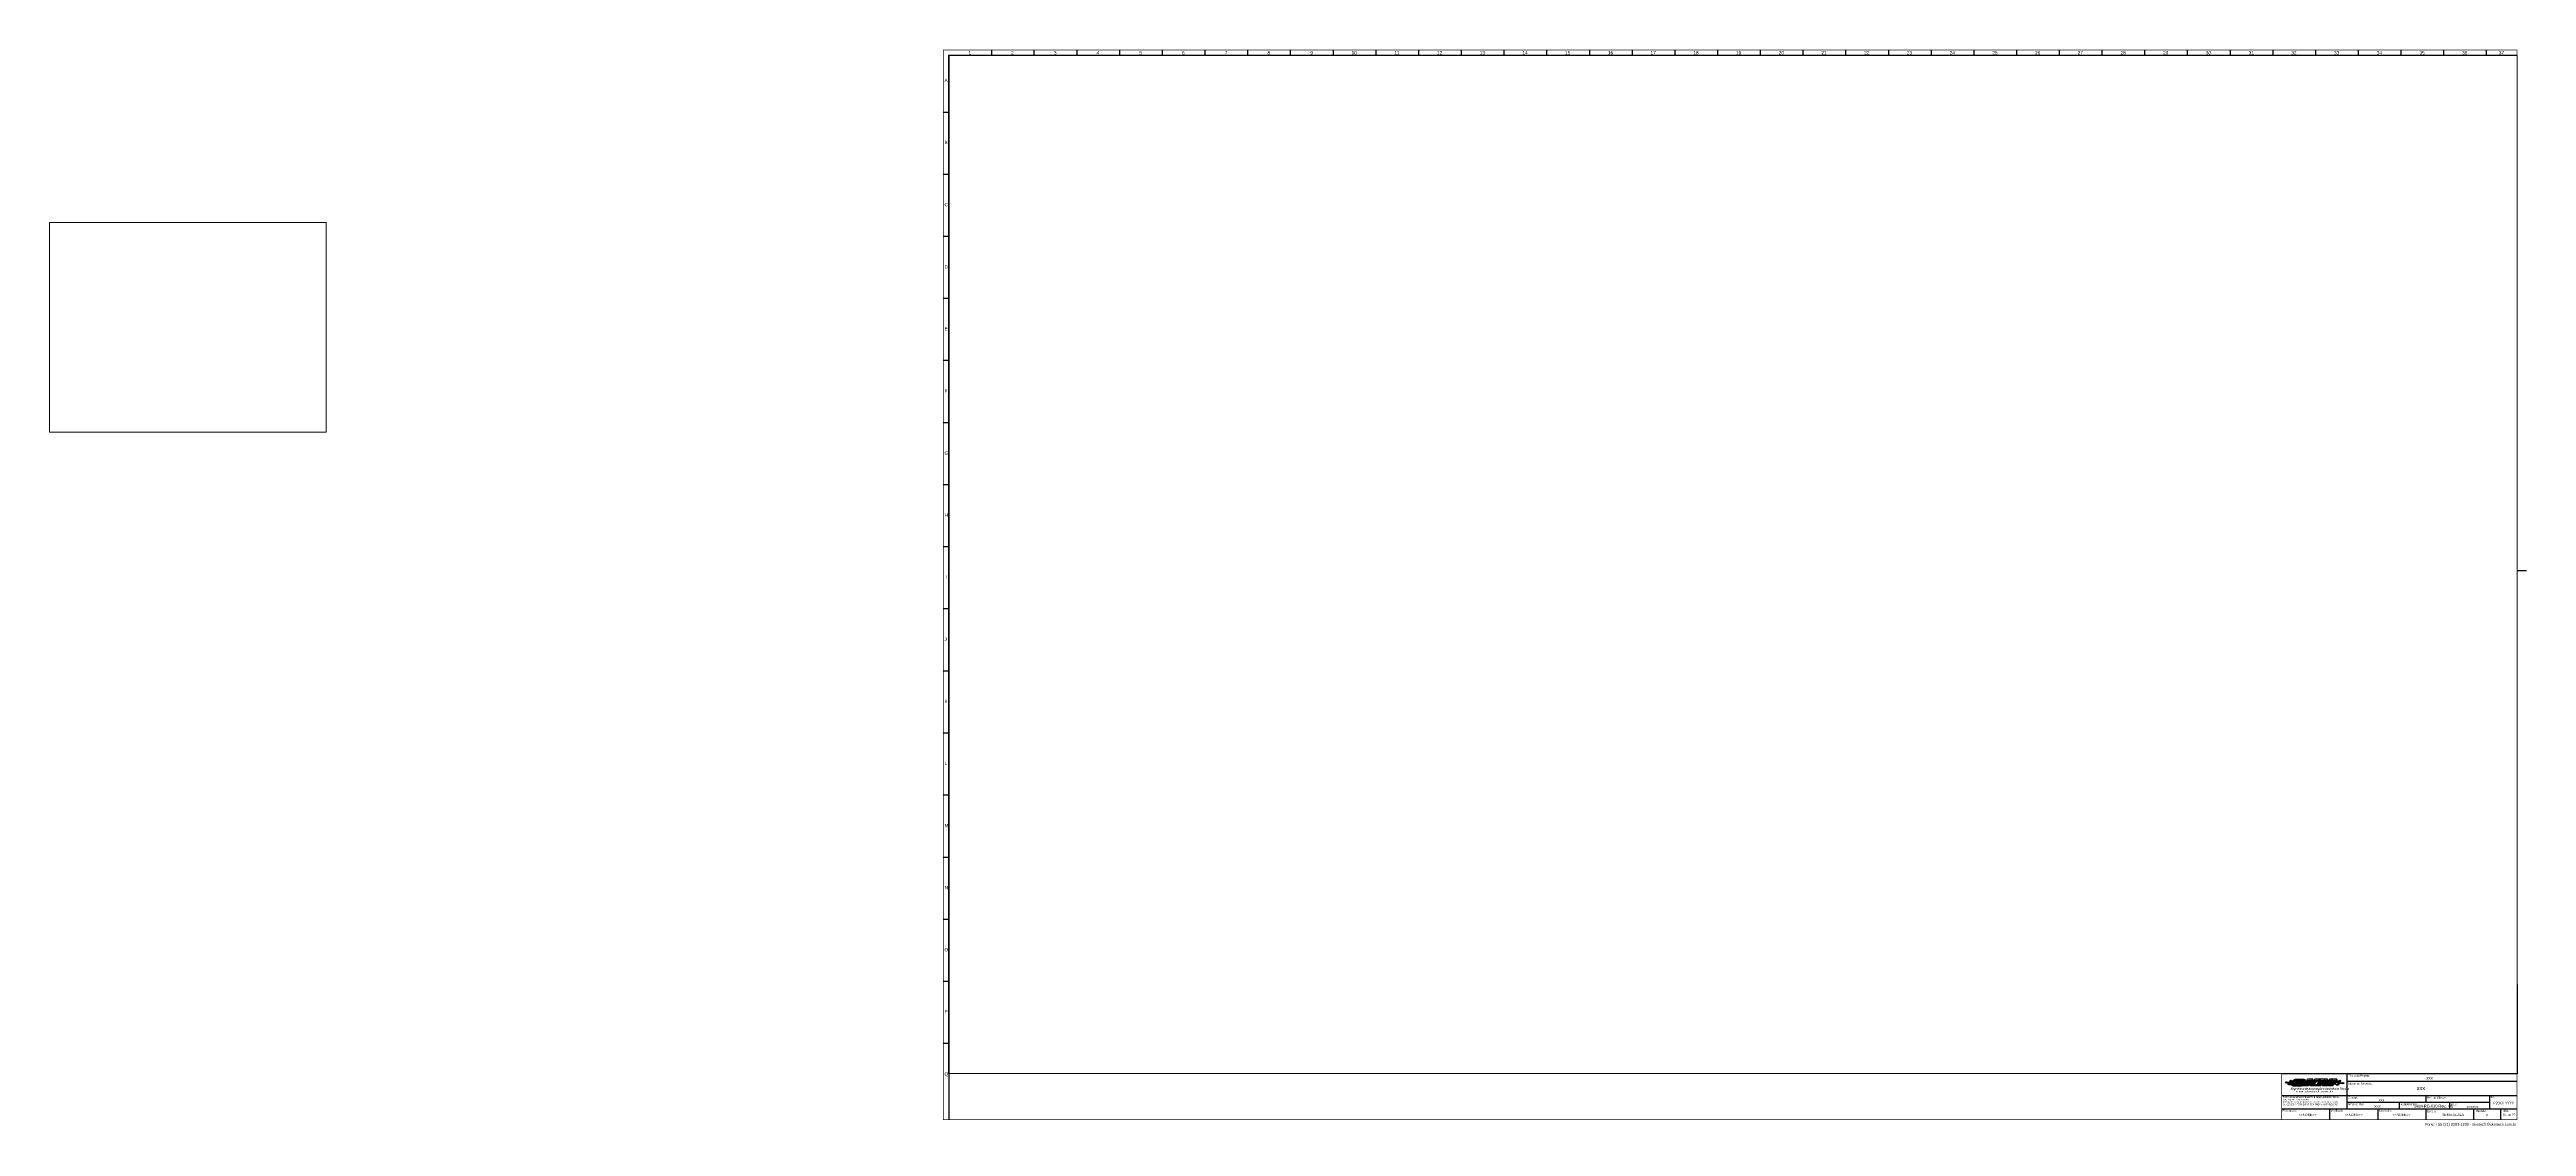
# Paper-space layout 'Layout1' of a CAD drawing. Header units: millimetres. Extents: x 26 to 1867, y -497 to 304.
# The model-space entities are those that its viewports show. They can reach past a viewport. Long polylines and large blocks are cut down to what shows.
import ezdxf
from ezdxf.enums import TextEntityAlignment as Align

# ---------------------------------------------------------------- set-up
doc = ezdxf.new("R2010")
doc.units = ezdxf.units.MM
doc.linetypes.add('CENTER2', pattern=[28.575, 19.05, -3.175, 3.175, -3.175])
for name, color, linetype in [('120$12$A', 7, 'Continuous'), ('225LINHACENTRO', 6, 'Continuous'), ('linha', 7, 'Continuous')]:
    doc.layers.add(name, color=color, linetype=linetype)
doc.layers.add('BANDEIROLA', color=80, linetype='Continuous', lineweight=30)
doc.layers.add('TEXTO', color=3, linetype='Continuous', lineweight=0)
doc.styles.add('ARIA', font='arial.ttf')
doc.styles.add('negrito', font='arialbi.ttf')
doc.styles.add('REGUA080', font='SIMPLEX.SHX', dxfattribs={"width": 1.07, "height": 1.5})
doc.styles.add('ROMANS', font='arial.ttf', dxfattribs={"height": 2})
doc.styles.add('SWISCNBT', font='swissci.ttf')

# ---------------------------------------------------------------- blocks, each defined once
blk = doc.blocks.new('Logo')
h = blk.add_hatch(color=256)
edge = h.paths.add_edge_path(flags=16)
edge.add_arc((206.5, 66.1), 0.825, 0, 360)
edge = h.paths.add_edge_path()
edge.add_arc((201.5, 64.5), 0.825, 0, 360)
edge = h.paths.add_edge_path(flags=17)
edge.add_arc((204.5, 62.5), 0.825, 0, 360)
edge = h.paths.add_edge_path()
edge.add_arc((264.4, 66.1), 0.825, 0, 360)
edge = h.paths.add_edge_path()
edge.add_arc((268.1, 63.7), 0.825, 0, 360)
edge = h.paths.add_edge_path()
edge.add_arc((262.4, 61.9), 0.825, 0, 360)
h.paths.add_polyline_path([(232.8, 68.1), (226.6, 68.1), (225.7, 66.9), (232, 66.9)], flags=17)
h.paths.add_polyline_path([(249.8, 68.1), (241.7, 68.1), (240.8, 66.9), (249.8, 66.9), (249.8, 66.9)], flags=16)
h.paths.add_polyline_path([(241.4, 68.1), (235.2, 68.1), (233.2, 66.9), (239.5, 66.9)], flags=17)
h.paths.add_polyline_path([(248.4, 60.3), (244.2, 60.3), (244.3, 61.8), (250.1, 61.8)], flags=17)
h.paths.add_polyline_path([(241.5, 60.3), (229.6, 60.3), (229.6, 61.8), (242.6, 61.8)], flags=17)
h.paths.add_polyline_path([(237.4, 62.2), (237.8, 62.8), (243.3, 62.8), (242.9, 62.2)], flags=17)
h.paths.add_polyline_path([(244.4, 62.2), (250.6, 62.2), (251.3, 62.8), (244.5, 62.8)], flags=17)
h.paths.add_polyline_path([(251.3, 61.8), (257, 61.8), (255.9, 60.3), (250.2, 60.3)], flags=17)
h.paths.add_polyline_path([(238, 63), (238.5, 63.6), (243.9, 63.6), (243.5, 63)], flags=16)
h.paths.add_polyline_path([(244.5, 63), (244.6, 63.6), (252.2, 63.6), (251.6, 63)], flags=16)
h.paths.add_polyline_path([(252.2, 63), (258.4, 63), (260.3, 61.6), (261.6, 61.6), (261.6, 62.2), (260.6, 62.2), (258.7, 63.6), (252.6, 63.6)])
h.paths.add_polyline_path([(239.4, 64.9), (239.8, 65.4), (261.5, 65.4), (263.5, 64), (267.3, 64), (267.3, 63.4), (263.2, 63.4), (261.2, 64.9)])
h.paths.add_polyline_path([(240, 65.8), (240.5, 66.4), (263.6, 66.4), (263.6, 65.8)])
h.paths.add_polyline_path([(231.5, 65.8), (237.7, 65.8), (238.6, 66.4), (232.4, 66.4)], flags=16)
edge = h.paths.add_edge_path(flags=17)
edge.add_line((228.5, 62.2), (229, 62.8))
edge.add_line((229, 62.8), (215.5, 62.8))
edge.add_arc((214.8, 62.3), 0.918, -4.4266, 32.9983, ccw=False)
edge.add_line((215.7, 62.2), (228.5, 62.2))
h.paths.add_polyline_path([(229.6, 62.2), (229.6, 62.8), (235.6, 62.8), (235.6, 62.2)], flags=17)
h.paths.add_polyline_path([(235.6, 63.9), (235.6, 64.4), (235.6, 64.5), (223.9, 64.5), (223.5, 63.9)], flags=17)
h.paths.add_polyline_path([(231.2, 65.8), (231.6, 66.4), (225.3, 66.4), (224.9, 65.8)], flags=16)
h.paths.add_polyline_path([(236.2, 64.9), (237.1, 65.4), (224.7, 65.4), (224.2, 64.9)], flags=16)
edge = h.paths.add_edge_path(flags=17)
edge.add_line((217.3, 66.9), (223.9, 66.9))
edge.add_line((223.9, 66.9), (223.8, 67))
edge.add_line((223.8, 67), (223.8, 67.2))
edge.add_line((223.8, 67.2), (223.5, 67.3))
edge.add_ellipse((216.9, 67.3), major_axis=(6.6, 0), ratio=0.117925, start_angle=0, end_angle=157.0715)
edge.add_arc((211.4, 65.6), 2.03, 106.7626, 143.4869)
edge.add_line((209.8, 66.9), (216.2, 66.9))
edge.add_arc((216.8, 66.1), 0.918, 53.0381, 126.9619, ccw=False)
edge = h.paths.add_edge_path()
edge.add_line((227.2, 60.3), (220.9, 60.3))
edge.add_line((251.6, 62.2), (257.3, 62.2))
edge.add_line((251.6, 62.2), (252, 62.8))
edge.add_line((257.3, 62.2), (257.7, 62.8))
edge.add_line((252, 62.8), (257.8, 62.8))
edge.add_line((257.9, 63), (258.3, 63.6))
edge.add_line((238.7, 63.9), (239.1, 64.5))
edge.add_line((244.1, 63.9), (244.5, 64.5))
edge.add_line((244.6, 63.9), (252.5, 63.9))
edge.add_line((244.6, 63.9), (244.7, 64.5))
edge.add_line((252.5, 63.9), (253.2, 64.5))
edge.add_line((252.8, 63.9), (258.5, 63.9))
edge.add_line((252.8, 63.9), (253.3, 64.5))
edge.add_line((258.5, 63.9), (259, 64.5))
edge.add_line((244.8, 64.9), (245.2, 65.4))
edge.add_line((253.5, 64.9), (254, 65.4))
edge.add_line((259.2, 64.9), (259.7, 65.4))
edge.add_line((245.5, 65.8), (245.9, 66.4))
edge.add_line((249.5, 65.8), (249.7, 66.4))
edge.add_line((249.7, 65.4), (249.2, 65))
edge.add_line((254.2, 65.8), (254.6, 66.4))
edge.add_line((259.9, 65.8), (260.3, 66.4))
edge.add_line((229.2, 63), (229.6, 63.6))
edge.add_line((229.6, 63.6), (229.6, 63))
edge.add_line((235.6, 63), (235.6, 63.6))
edge.add_line((229.6, 63), (235.6, 63))
edge.add_line((238.7, 63.9), (244.1, 63.9))
edge.add_line((239.1, 64.5), (259, 64.5))
edge.add_line((207.4, 62.2), (207.3, 62.6))
edge.add_line((207.3, 62.6), (207.3, 62.8))
edge.add_line((222.3, 62.2), (222.7, 62.8))
edge.add_arc((219.3, 62.2), 2.04, 358.813, 375.0383)
edge.add_arc((214.8, 62.3), 0.918, 211.2349, 328.7651)
edge.add_line((222.9, 63), (223.3, 63.6))
edge.add_line((215.6, 61.8), (228.3, 61.8))
edge.add_arc((219.3, 62.2), 2.04, 23.2251, 42.4172)
edge.add_arc((214.8, 62.3), 0.918, 57.5598, 75.416)
edge.add_line((223.3, 63.6), (235.6, 63.6))
edge.add_arc((219.3, 62.2), 2.04, 53.9744, 73.6669)
edge.add_line((212.6, 63.6), (215.1, 63.1))
edge.add_line((217.8, 64.9), (216.5, 65.3))
edge.add_arc((211.4, 65.6), 2.03, 215.8441, 225.6711)
edge.add_line((217.7, 65.8), (224.2, 65.8))
edge.add_arc((216.8, 66.1), 0.918, 229.5083, 255.416)
edge.add_arc((211.4, 65.6), 2.03, 186.3302, 203.0448)
edge.add_line((260.7, 66.9), (261, 67.3))
edge.add_line((255, 66.9), (255.9, 68.1))
edge.add_line((251.4, 66.9), (260.7, 66.9))
edge.add_line((250.8, 66.4), (250.1, 65.8))
edge.add_line((246.3, 66.9), (247.2, 68.1))
edge.add_line((224.1, 66.4), (224.2, 65.8))
edge.add_line((224.2, 65.8), (224.3, 65.6))
edge.add_arc((216.8, 66.1), 0.918, 165.3576, 201.6546)
edge.add_arc((211.4, 65.6), 2.03, 159.6364, 176.1707)
edge.add_line((202.3, 64.7), (207.5, 64.7))
edge.add_line((202.3, 64.2), (207.6, 64.2))
edge.add_line((205.3, 62.8), (213.9, 62.8))
edge.add_line((205.3, 62.2), (213.9, 62.2))
edge.add_line((209.2, 64.9), (217.8, 64.9))
edge.add_line((209.1, 65.4), (216.2, 65.4))
edge.add_line((207.5, 64.7), (209.1, 65.4))
edge.add_line((207.6, 64.2), (209.2, 64.9))
edge.add_line((209.7, 64.5), (219.1, 64.5))
edge.add_line((211.1, 63.9), (220.5, 63.9))
edge.add_line((215.3, 63), (229.2, 63))
edge.add_line((212.6, 63.6), (220.8, 63.6))
edge.add_line((207.5, 61.8), (214, 61.8))
edge.add_line((207.3, 66.4), (215.9, 66.4))
edge.add_line((207.3, 65.8), (215.9, 65.8))
edge.add_line((220, 64.2), (219.1, 64.5))
edge.add_arc((216.8, 66.1), 0.918, 0, 14.6424)
edge.add_line((217.7, 66.1), (217.7, 65.6))
edge.add_line((217.7, 65.6), (224.3, 65.6))
edge.add_line((213.9, 62.8), (207.3, 62.8))
edge.add_line((213.9, 62.3), (213.9, 62.8))
edge.add_arc((214.8, 62.3), 0.918, 180, 184.4266)
edge.add_line((208.1, 61.1), (207.8, 61.2))
edge.add_line((207.8, 61.2), (207.7, 61.4))
edge.add_line((207.7, 61.4), (207.5, 61.7))
edge.add_line((207.5, 61.7), (207.5, 61.8))
edge.add_arc((219.3, 62.2), 2.04, 314.9943, 347.3148)
edge.add_line((210.5, 64), (211.1, 63.9))
edge.add_ellipse((214.7, 61.1), major_axis=(6.6, 0), ratio=0.117925, start_angle=180, end_angle=337.0715)
edge.add_arc((210.8, 65.7), 1.74, 241.0527, 261.3981)
edge.add_line((261, 68.1), (252.8, 68.1))
edge.add_line((220.9, 60.3), (222, 61.8))
edge.add_line((227.2, 60.3), (228.3, 61.8))
edge.add_line((236, 60.3), (237.1, 61.8))
edge.add_line((252.8, 68.1), (251.4, 66.9))
edge.add_line((249.2, 65), (249.3, 65.4))
edge.add_line((261, 68.1), (261, 67.3))
h = blk.add_hatch(color=256)
h.paths.add_polyline_path([(255.9, 68.1), (252.8, 68.1), (251.4, 66.9), (255, 66.9)])
h.paths.add_polyline_path([(261, 68.1), (255.9, 68.1), (255, 66.9), (260.7, 66.9), (261, 67.3)])
h.paths.add_polyline_path([(209.5, 66.4), (207.3, 66.4, -0.088598), (207.4, 66.1, -0.088598), (207.3, 65.8), (209.4, 65.8, -0.07227)])
h.paths.add_polyline_path([(215.9, 66.4), (209.5, 66.4, 0.07227), (209.4, 65.8), (215.9, 65.8, -0.159713)])
h.paths.add_polyline_path([(224.1, 66.4), (217.7, 66.4, -0.063976), (217.7, 66.1), (217.7, 65.8), (224.2, 65.8)])
h.paths.add_polyline_path([(209.2, 64.9), (209.5, 64.9, -0.073061), (209.4, 65.4), (209.1, 65.4), (207.5, 64.7), (202.3, 64.7, -0.088598), (202.4, 64.5, -0.088598), (202.3, 64.2), (207.6, 64.2)])
h.paths.add_polyline_path([(216.6, 65.2, -0.113528), (216.2, 65.4), (209.4, 65.4, 0.073061), (209.5, 64.9), (217.8, 64.9)])
h.paths.add_polyline_path([(244.5, 64.5), (239.1, 64.5), (238.7, 63.9), (244.1, 63.9)])
h.paths.add_polyline_path([(253.2, 64.5), (244.7, 64.5), (244.6, 63.9), (252.5, 63.9)])
h.paths.add_polyline_path([(259, 64.5), (253.3, 64.5), (252.8, 63.9), (258.5, 63.9)])
h.paths.add_polyline_path([(257.7, 62.8), (252, 62.8), (251.6, 62.2), (257.3, 62.2)])
h.paths.add_polyline_path([(235.6, 63.6), (229.6, 63.6), (229.6, 63), (235.6, 63)])
h.paths.add_polyline_path([(229.6, 63.6), (223.3, 63.6), (222.9, 63), (229.2, 63)])
h.paths.add_polyline_path([(228.3, 61.8), (222, 61.8), (220.9, 60.3), (227.2, 60.3)])
edge = h.paths.add_edge_path()
edge.add_line((221.3, 61.8), (215.6, 61.8))
edge.add_arc((214.8, 62.3), 0.918, 211.2349, 328.7651, ccw=False)
edge.add_line((214, 61.8), (207.5, 61.8))
edge.add_line((207.5, 61.8), (207.5, 61.7))
edge.add_line((207.5, 61.7), (207.7, 61.4))
edge.add_line((207.7, 61.4), (207.8, 61.2))
edge.add_line((207.8, 61.2), (208.1, 61.1))
edge.add_ellipse((214.7, 61.1), major_axis=(6.6, 0), ratio=0.117925, start_angle=180, end_angle=337.0715)
edge.add_arc((219.3, 62.2), 2.04, 314.9943, 347.3148)
h.paths.add_polyline_path([(213.9, 62.8), (207.3, 62.8), (207.3, 62.6), (207.4, 62.2), (213.9, 62.2, -0.019317), (213.9, 62.3)])
h.paths.add_polyline_path([(207.3, 62.6), (207.3, 62.8), (205.3, 62.8, -0.088598), (205.3, 62.5, -0.088598), (205.3, 62.2), (207.4, 62.2)])
h.paths.add_polyline_path([(220.8, 63.6), (212.6, 63.6), (215.1, 63.1, -0.053826), (215.3, 63), (221.2, 63, 0.083938)])
for points in [[(219.1, 64.5), (209.7, 64.5, 0.042905), (210, 64.2, 0.089007), (210.5, 64), (211.1, 63.9), (220.5, 63.9, 0.086137), (219.9, 64.2), (219.9, 64.2)], [(224.2, 65.8), (217.7, 65.8), (217.7, 65.6), (224.3, 65.6)], [(222.9, 63), (223.3, 63.6), (220.8, 63.6, -0.083938), (221.2, 63)]]:
    blk.add_hatch(color=256).paths.add_polyline_path(points)
at = {"color": 7}
for p, q in [((202.3, 64.7), (207.5, 64.7)), ((202.3, 64.2), (207.6, 64.2)), ((205.3, 62.8), (213.9, 62.8)), ((205.3, 62.2), (213.9, 62.2)), ((207.3, 66.4), (215.9, 66.4)), ((207.3, 65.8), (215.9, 65.8)), ((213.9, 62.8), (207.3, 62.8)), ((207.5, 64.7), (209.1, 65.4)), ((207.5, 61.8), (214, 61.8)), ((207.6, 64.2), (209.2, 64.9)), ((209.1, 65.4), (216.2, 65.4)), ((209.2, 64.9), (217.8, 64.9)), ((209.7, 64.5), (219.1, 64.5)), ((209.8, 66.9), (216.2, 66.9)), ((211.1, 63.9), (220.5, 63.9)), ((212.6, 63.6), (220.8, 63.6)), ((213.9, 62.3), (213.9, 62.8)), ((215.3, 63), (229.2, 63)), ((215.5, 62.8), (229, 62.8)), ((215.6, 61.8), (228.3, 61.8)), ((215.7, 62.2), (228.5, 62.2)), ((217.3, 66.9), (223.9, 66.9)), ((217.7, 66.4), (224.1, 66.4)), ((217.7, 66.1), (217.7, 65.6)), ((217.7, 65.8), (224.2, 65.8)), ((217.7, 65.6), (224.3, 65.6)), ((220.9, 60.3), (222, 61.8)), ((227.2, 60.3), (220.9, 60.3)), ((222.3, 62.2), (222.7, 62.8)), ((222.9, 63), (223.3, 63.6)), ((223.3, 63.6), (235.6, 63.6)), ((223.5, 63.9), (223.9, 64.5)), ((223.5, 63.9), (235.6, 63.9)), ((223.9, 64.5), (235.6, 64.5)), ((224.2, 64.9), (224.7, 65.4)), ((224.2, 64.9), (236.2, 64.9)), ((224.7, 65.4), (237.1, 65.4)), ((224.9, 65.8), (225.3, 66.4)), ((224.9, 65.8), (231.2, 65.8)), ((225.3, 66.4), (231.6, 66.4)), ((225.7, 66.9), (226.6, 68.1)), ((225.7, 66.9), (232, 66.9)), ((232.8, 68.1), (226.6, 68.1)), ((227.2, 60.3), (228.3, 61.8)), ((228.5, 62.2), (229, 62.8)), ((229.2, 63), (229.6, 63.6)), ((229.6, 63), (229.6, 63.6)), ((229.6, 63), (235.6, 63)), ((229.6, 62.2), (229.6, 62.8)), ((229.6, 62.8), (235.6, 62.8)), ((229.6, 62.2), (235.6, 62.2)), ((229.6, 61.8), (242.6, 61.8)), ((229.6, 60.3), (229.6, 61.8)), ((241.5, 60.3), (229.6, 60.3)), ((231.2, 65.8), (231.6, 66.4)), ((231.5, 65.8), (232.4, 66.4)), ((231.5, 65.8), (237.7, 65.8)), ((232, 66.9), (232.8, 68.1)), ((232.4, 66.4), (238.6, 66.4)), ((233.2, 66.9), (235.2, 68.1)), ((233.2, 66.9), (239.5, 66.9)), ((241.4, 68.1), (235.2, 68.1)), ((235.6, 64.4), (235.6, 64.5)), ((235.6, 63.9), (235.6, 64.4)), ((235.6, 63), (235.6, 63.6)), ((235.6, 62.2), (235.6, 62.8)), ((236, 60.3), (237.1, 61.8)), ((236.2, 64.9), (237.1, 65.4)), ((237.4, 62.2), (237.8, 62.8)), ((237.4, 62.2), (242.9, 62.2)), ((237.7, 65.8), (238.6, 66.4)), ((237.8, 62.8), (243.3, 62.8)), ((238, 63), (238.5, 63.6)), ((238, 63), (243.5, 63)), ((238.5, 63.6), (243.9, 63.6)), ((238.7, 63.9), (239.1, 64.5)), ((238.7, 63.9), (244.1, 63.9)), ((239.1, 64.5), (259, 64.5)), ((239.4, 64.9), (239.8, 65.4)), ((239.4, 64.9), (261.2, 64.9)), ((239.5, 66.9), (241.4, 68.1)), ((239.8, 65.4), (261.5, 65.4)), ((240, 65.8), (240.5, 66.4)), ((240, 65.8), (263.6, 65.8)), ((240.5, 66.4), (263.6, 66.4)), ((240.8, 66.9), (241.7, 68.1)), ((240.8, 66.9), (249.8, 66.9)), ((241.5, 60.3), (242.6, 61.8)), ((249.8, 68.1), (241.7, 68.1)), ((242.9, 62.2), (243.3, 62.8)), ((243.5, 63), (243.9, 63.6)), ((244.1, 63.9), (244.5, 64.5)), ((244.2, 60.3), (244.3, 61.8)), ((248.4, 60.3), (244.2, 60.3)), ((244.3, 61.8), (250.1, 61.8)), ((244.4, 62.2), (244.5, 62.8)), ((244.4, 62.2), (250.6, 62.2)), ((244.5, 63), (244.6, 63.6)), ((244.5, 63), (251.6, 63)), ((244.5, 62.8), (251.3, 62.8)), ((244.6, 63.9), (244.7, 64.5)), ((244.6, 63.9), (252.5, 63.9)), ((244.6, 63.6), (252.2, 63.6)), ((244.8, 64.9), (245.2, 65.4)), ((245.5, 65.8), (245.9, 66.4)), ((246.3, 66.9), (247.2, 68.1)), ((248.4, 60.3), (250.1, 61.8)), ((249.7, 65.4), (249.2, 65)), ((249.2, 65), (249.3, 65.4)), ((249.5, 65.8), (249.7, 66.4)), ((249.8, 68.1), (249.8, 66.9)), ((249.8, 66.9), (249.8, 66.9)), ((250.8, 66.4), (250.1, 65.8)), ((250.2, 60.3), (251.3, 61.8)), ((255.9, 60.3), (250.2, 60.3)), ((250.6, 62.2), (251.3, 62.8)), ((251.3, 61.8), (257, 61.8)), ((252.8, 68.1), (251.4, 66.9)), ((251.4, 66.9), (260.7, 66.9)), ((251.6, 63), (252.2, 63.6)), ((251.6, 62.2), (252, 62.8)), ((251.6, 62.2), (257.3, 62.2)), ((252, 62.8), (257.8, 62.8)), ((252.2, 63), (252.6, 63.6)), ((252.2, 63), (258.4, 63)), ((252.5, 63.9), (253.2, 64.5)), ((252.6, 63.6), (258.7, 63.6)), ((261, 68.1), (252.8, 68.1)), ((252.8, 63.9), (253.3, 64.5)), ((252.8, 63.9), (258.5, 63.9)), ((253.5, 64.9), (254, 65.4)), ((254.2, 65.8), (254.6, 66.4)), ((255, 66.9), (255.9, 68.1)), ((255.9, 60.3), (257, 61.8)), ((257.3, 62.2), (257.7, 62.8)), ((257.9, 63), (258.3, 63.6)), ((258.4, 63), (260.3, 61.6)), ((258.5, 63.9), (259, 64.5)), ((258.7, 63.6), (260.6, 62.2)), ((259.2, 64.9), (259.7, 65.4)), ((259.9, 65.8), (260.3, 66.4)), ((260.3, 61.6), (261.6, 61.6)), ((260.6, 62.2), (261.6, 62.2)), ((260.7, 66.9), (261, 67.3)), ((261, 68.1), (261, 67.3)), ((261.2, 64.9), (263.2, 63.4)), ((261.5, 65.4), (263.5, 64)), ((261.6, 62.2), (261.6, 61.6)), ((263.2, 63.4), (267.3, 63.4)), ((263.5, 64), (267.3, 64)), ((263.6, 66.4), (263.6, 65.8)), ((267.3, 64), (267.3, 63.4))]:
    blk.add_line(p, q, dxfattribs=at)
for p, q in [((219.9, 64.2), (219.9, 64.2)), ((223.3, 63.6), (220.8, 63.6))]:
    blk.add_line(p, q)
for points in [[(207.4, 62.2), (207.3, 62.6), (207.3, 62.8)], [(208.1, 61.1), (207.8, 61.2), (207.7, 61.4), (207.5, 61.7), (207.5, 61.8)], [(210.5, 64), (211.1, 63.9)], [(212.6, 63.6), (215.1, 63.1)], [(217.8, 64.9), (216.5, 65.3)], [(220, 64.2), (219.1, 64.5)], [(223.5, 67.3), (223.8, 67.2), (223.8, 67), (223.9, 66.9)], [(224.1, 66.4), (224.2, 65.8), (224.3, 65.6)]]:
    blk.add_lwpolyline(points, dxfattribs=at)
for centre in [(201.5, 64.5), (204.5, 62.5), (206.5, 66.1), (262.4, 61.9), (264.4, 66.1), (268.1, 63.7)]:
    blk.add_circle(centre, 0.825, dxfattribs=at)
for centre, radius, start, end in [((211.4, 65.6), 2.03, 159.6364, 176.1707), ((211.4, 65.6), 2.03, 186.3302, 203.0448), ((211.4, 65.6), 2.03, 215.8441, 225.6711), ((211.4, 65.6), 2.03, 106.7626, 143.4869), ((210.8, 65.7), 1.74, 241.0527, 261.3981), ((214.8, 62.3), 0.918, 180, 184.4266), ((214.8, 62.3), 0.918, 211.2349, 328.7651), ((214.8, 62.3), 0.918, 57.5598, 75.416), ((214.8, 62.3), 0.918, 355.5734, 32.9983), ((216.8, 66.1), 0.918, 165.3576, 201.6546), ((216.8, 66.1), 0.918, 53.0381, 126.9619), ((216.8, 66.1), 0.918, 229.5083, 255.416), ((216.8, 66.1), 0.918, 0, 14.6424), ((219.3, 62.2), 2.04, 53.9744, 73.6669), ((219.3, 62.2), 2.04, 23.2251, 42.4172), ((219.3, 62.2), 2.04, 314.9943, 347.3148), ((219.3, 62.2), 2.04, 358.813, 15.0383)]:
    blk.add_arc(centre, radius, start, end, dxfattribs=at)
for centre, start_param, end_param in [((214.7, 61.1), 3.141593, 5.883008), ((216.9, 67.3), 0, 2.741415)]:
    blk.add_ellipse(centre, major_axis=(6.6, 0), ratio=0.117925, start_param=start_param, end_param=end_param, dxfattribs=at)
at = {"insert": (206.5, 58.2), "char_height": 2.239, "width": 805.954, "attachment_point": 1}
blk.add_mtext('{\\fImpact|b1|i1|c0|p34;Engenharia de Automação e Assistência Técnica}', dxfattribs=at)

msp = doc.modelspace()

# ---------------------------------------------------------------- linework, layer by layer
at = {"layer": '225LINHACENTRO', "color": 3, "linetype": 'CENTER2', "ltscale": 100}
msp.add_line((372124, 1015682), (403107, 1015682), dxfattribs=at)
at = {"layer": '225LINHACENTRO', "color": 3, "linetype": 'Continuous'}
for p, q in [((373886, 1015480), (373886, 1015883)), ((374886, 1015480), (374886, 1015883)), ((374886, 1015480), (374886, 1015883)), ((375886, 1015480), (375886, 1015883)), ((376886, 1015480), (376886, 1015883)), ((377886, 1015480), (377886, 1015883)), ((378886, 1015480), (378886, 1015883)), ((379886, 1015480), (379886, 1015883)), ((380886, 1015480), (380886, 1015883)), ((381886, 1015480), (381886, 1015883)), ((382886, 1015480), (382886, 1015883)), ((383886, 1015480), (383886, 1015883)), ((384886, 1015480), (384886, 1015883)), ((385886, 1015480), (385886, 1015883)), ((386886, 1015480), (386886, 1015883)), ((387886, 1015480), (387886, 1015883)), ((388886, 1015480), (388886, 1015883)), ((389886, 1015480), (389886, 1015883)), ((390886, 1015480), (390886, 1015883)), ((391886, 1015480), (391886, 1015883)), ((392886, 1015480), (392886, 1015883)), ((393886, 1015480), (393886, 1015883)), ((394886, 1015480), (394886, 1015883)), ((395886, 1015480), (395886, 1015883)), ((396886, 1015480), (396886, 1015883)), ((397886, 1015480), (397886, 1015883)), ((398887, 1015480), (398887, 1015883)), ((399887, 1015480), (399887, 1015883)), ((400887, 1015480), (400887, 1015883)), ((401887, 1015480), (401887, 1015883))]:
    msp.add_line(p, q, dxfattribs=at)

# ---------------------------------------------------------------- texts
at = {"layer": 'TEXTO', "color": 3, "lineweight": 30, "char_height": 200, "width": 538.34, "attachment_point": 1, "style": 'REGUA080'}
for s, insert in [('120', (374965, 1015466)), ('125', (379963, 1015466)), ('130', (384943, 1015466)), ('132', (387027, 1015466)), ('135', (390039, 1015466)), ('140', (394959, 1015472)), ('145', (400042, 1015459))]:
    msp.add_mtext(s, dxfattribs=dict(at, insert=insert))

psp = doc.layouts.get("Layout1")

# ---------------------------------------------------------------- linework, layer by layer
at = {"linetype": 'Continuous'}
for p, q in [((694, 299.8), (1859.7, 299.8)), ((725.7, 303.8), (725.7, 299.8)), ((757.4, 303.8), (757.4, 299.8)), ((789.2, 303.8), (789.2, 299.8)), ((690, 257.6), (694, 257.6)), ((690, 211.5), (694, 211.5)), ((690, 165.3), (694, 165.3)), ((690, 119.1), (694, 119.1)), ((690, 73), (694, 73)), ((690, 26.8), (694, 26.8)), ((690, -19.4), (694, -19.4)), ((690, -65.5), (694, -65.5)), ((690, -111.7), (694, -111.7)), ((690, -157.9), (694, -157.9)), ((690, -204.1), (694, -204.1)), ((690, -250.2), (694, -250.2)), ((690, -296.4), (694, -296.4)), ((690, -342.6), (694, -342.6)), ((690, -388.7), (694, -388.7)), ((1859.7, -391.2), (1859.7, -457.5)), ((690, -434.9), (694, -434.9)), ((1859.7, -457.5), (1684.7, -457.5))]:
    psp.add_line(p, q, dxfattribs=at)
for p, q in [((694, 299.8), (694, -491.6)), ((820.9, 303.8), (820.9, 299.8)), ((852.7, 303.8), (852.7, 299.8)), ((884.4, 303.8), (884.4, 299.8)), ((916.2, 303.8), (916.2, 299.8)), ((947.9, 303.8), (947.9, 299.8)), ((979.7, 303.8), (979.7, 299.8)), ((1011.4, 303.8), (1011.4, 299.8)), ((1043.2, 303.8), (1043.2, 299.8)), ((1074.9, 303.8), (1074.9, 299.8)), ((1106.7, 303.8), (1106.7, 299.8)), ((1138.4, 303.8), (1138.4, 299.8)), ((1170.2, 303.8), (1170.2, 299.8)), ((1201.9, 303.8), (1201.9, 299.8)), ((1233.6, 303.8), (1233.6, 299.8)), ((1265.4, 303.8), (1265.4, 299.8)), ((1297.1, 303.8), (1297.1, 299.8)), ((1328.9, 303.8), (1328.9, 299.8)), ((1360.6, 303.8), (1360.6, 299.8)), ((1392.4, 303.8), (1392.4, 299.8)), ((1424.1, 303.8), (1424.1, 299.8)), ((1455.9, 303.8), (1455.9, 299.8)), ((1487.6, 303.8), (1487.6, 299.8)), ((1519.4, 303.8), (1519.4, 299.8)), ((1551.1, 303.8), (1551.1, 299.8)), ((1582.9, 303.8), (1582.9, 299.8)), ((1614.6, 303.8), (1614.6, 299.8)), ((1646.4, 303.8), (1646.4, 299.8)), ((1678.1, 303.8), (1678.1, 299.8)), ((1709.8, 303.8), (1709.8, 299.8)), ((1741.6, 303.8), (1741.6, 299.8)), ((1773.3, 303.8), (1773.3, 299.8)), ((1805.1, 303.8), (1805.1, 299.8)), ((1836.8, 303.8), (1836.8, 299.8))]:
    psp.add_line(p, q)
at = {"const_width": 0.5}
psp.add_lwpolyline([(690, -491.6), (690, 303.8), (1859.7, 303.8), (1859.7, -491.6)], close=True, dxfattribs=at)
psp.add_lwpolyline([(1859.7, -83.3), (1866.7, -83.3)])
at = {"linetype": 'Continuous', "const_width": 0.4}
psp.add_lwpolyline([(1684.7, -457.5), (1859.7, -457.5), (1859.7, -491.6), (1684.7, -491.6)], close=True, dxfattribs=at)
at = {"linetype": 'Continuous'}
for points in [[(1733.4, -483.6), (1733.4, -457.5)], [(1684.7, -473.6), (1859.7, -473.6)], [(1733.4, -478.6), (1839.3, -478.6)], [(1791.9, -473.6), (1791.9, -478.6)], [(1839.3, -473.6), (1839.3, -483.6)], [(1684.7, -483.6), (1859.7, -483.6)], [(1720.4, -483.6), (1720.4, -491.6)], [(1756.2, -483.6), (1756.2, -491.6)], [(1791.9, -483.6), (1791.9, -491.6)], [(1827.4, -483.6), (1827.4, -491.6)], [(1847.3, -483.6), (1847.3, -491.6)]]:
    psp.add_lwpolyline(points, dxfattribs=at)
at = {"layer": 'linha', "ltscale": 0.8}
for p, q in [((1733.4, -463), (1859.7, -463)), ((1772.2, -483.6), (1772.2, -478.6)), ((1809.7, -483.6), (1809.7, -478.6))]:
    psp.add_line(p, q, dxfattribs=at)

# ---------------------------------------------------------------- block references
at = {"layer": '120$12$A', "xscale": 0.633462868795732, "yscale": 0.633462868795732, "zscale": 0.633462868795732}
psp.add_blockref('Logo', (1560.5, -504.8), dxfattribs=at)

# ---------------------------------------------------------------- texts
at = {"style": 'ROMANS'}
for s, p in [('1', (709.7, 300.4)), ('2', (741.4, 300.4)), ('3', (773.2, 300.4)), ('4', (804.9, 300.4)), ('5', (836.7, 300.4)), ('6', (868.4, 300.4)), ('7', (900.2, 300.4)), ('8', (931.9, 300.4)), ('9', (963.7, 300.4)), ('10', (995.4, 300.4)), ('11', (1027.2, 300.4)), ('12', (1058.9, 300.4)), ('13', (1090.7, 300.4)), ('14', (1122.4, 300.4)), ('15', (1154.1, 300.4)), ('16', (1185.9, 300.4)), ('17', (1217.6, 300.4)), ('18', (1249.4, 300.4)), ('19', (1281.1, 300.4)), ('20', (1312.9, 300.4)), ('21', (1344.6, 300.4)), ('22', (1376.4, 300.4)), ('23', (1408.1, 300.4)), ('24', (1439.9, 300.4)), ('25', (1471.6, 300.4)), ('26', (1503.4, 300.4)), ('27', (1535.1, 300.4)), ('28', (1566.9, 300.4)), ('29', (1598.6, 300.4)), ('30', (1630.3, 300.4)), ('31', (1662.1, 300.4)), ('32', (1693.8, 300.4)), ('33', (1725.6, 300.4)), ('34', (1757.3, 300.4)), ('35', (1789.1, 300.4)), ('36', (1820.8, 300.4)), ('37', (1848.1, 300.4))]:
    psp.add_text(s, height=2.5, dxfattribs=at).set_placement(p, align=Align.CENTER)
at = {"linetype": 'Continuous', "style": 'ROMANS'}
for s, height, p in [('A', 2.5, (690.9, 279.8)), ('B', 2.5, (690.9, 233.7)), ('C', 2.5, (690.9, 187.5)), ('D', 2.5, (690.9, 141.3)), ('E', 2.5, (690.9, 95.2)), ('F', 2.5, (690.9, 49)), ('G', 2.5, (690.9, 2.8)), ('H', 2.5, (690.9, -43.4)), ('I', 2.5, (691.6, -89.5)), ('J', 2.5, (690.9, -135.7)), ('K', 2.5, (690.9, -181.9)), ('L', 2.5, (690.9, -228)), ('M', 2.5, (690.9, -274.2)), ('N', 2.5, (690.9, -320.4)), ('O', 2.5, (690.9, -366.5)), ('P', 2.5, (690.9, -412.7)), ('Q', 2.5, (690.9, -458.9)), ('Título do Projeto:', 1.5, (1734.4, -459.7)), ('TODO E QUALQUER PROJETO E DESENHO É DE NOSSA', 1.1, (1685.6, -475.5)), ('EXCLUSIVA PROPRIEDADE.', 1.1, (1685.6, -477.3)), ('NÃO PODERA SER USADO, REPRODUZIDO, ALTERADO, ', 1.1, (1685.6, -479.1)), ('Cliente:', 1.5, (1734.3, -476.1)), ('Nome do Desenho:', 1.5, (1734.4, -465.7)), ('Ref. do Cliente:', 1.5, (1792.8, -476.1)), ('PV:', 1.5, (1839.8, -475.9)), ('Executado:', 1.5, (1685.4, -485.8)), ('OU CEDIDO A TERCEIROS SEM PREVIA AUTORIZAÇÃO', 1.1, (1685.6, -480.9)), ('Verificado:', 1.5, (1721.2, -485.8)), ('Nº Desenho:', 1.5, (1734.2, -480.9)), ('Aprovado:', 1.5, (1756.9, -485.8)), ('Registro ISO:', 1.5, (1772.9, -480.9)), ('Escala:', 1.5, (1792.8, -486.1)), ('SEM ESCALA', 1.8, (1804.1, -488.9)), ('Data:', 1.5, (1810.4, -480.9)), ('Revisão:', 1.5, (1829, -485.9)), ('Folha:', 1.5, (1848, -485.9)), ('01      ??', 1.7, (1849.2, -488.9))]:
    psp.add_text(s, height=height, dxfattribs=at).set_placement(p)
at = {"linetype": 'Continuous'}
for s, height, style, p in [('xxx', 2.3, 'ARIA', (1794.6, -460.6)), ('xxx', 2, 'ROMANS', (1758.9, -477)), ('xxx', 3, 'ARIA', (1788.2, -468.2)), ('P20XX-YYYY', 1.8, 'ROMANS', (1849.8, -479.3)), ('<<NOME>>', 1.8, 'ROMANS', (1704.1, -488)), ('<<NOME>>', 1.8, 'ROMANS', (1738.3, -488)), ('XXX', 1.8, 'SWISCNBT', (1756, -481.9)), ('<<NOME>>', 1.8, 'ROMANS', (1773.9, -488)), ('SKM-RG-030 Rev.: 00', 2.1, 'SWISCNBT', (1797.6, -481.6)), ('xx/xx/xx', 1.8, 'ROMANS', (1826.6, -481.9)), ('DE', 1.5, 'ROMANS', (1853.9, -488.1))]:
    psp.add_text(s, height=height, dxfattribs=dict(at, style=style)).set_placement(p, align=Align.MIDDLE)
at = {"linetype": 'Continuous', "ltscale": 2, "style": 'negrito'}
psp.add_text('w w w . s k m t e c h . c o m . b r', height=1.3, dxfattribs=at).set_placement((1695.5, -471.3))
at = {"linetype": 'Continuous', "style": 'ROMANS'}
psp.add_text('Fone: +55 (21) 2283-1230 - skmtech@skmtech.com.br', height=2, dxfattribs=at).set_placement((1859.3, -496.1), align=Align.RIGHT)
psp.add_attdef('0', text='', height=1.8, dxfattribs=at).set_placement((1837.6, -488.4), align=Align.MIDDLE)

# ---------------------------------------------------------------- viewports
at = {"layer": '0'}
psp.add_viewport(center=(128.5, 97.5), size=(205.6, 156), view_center_point=(629354.6, 286379), view_height=1441719.421, dxfattribs=at)
at = {"layer": 'BANDEIROLA'}
psp.add_viewport(center=(1276.8, -78.8), size=(1165.7, 757.297), view_center_point=(400071.3, 915771.2), view_height=38789.074, status=3, dxfattribs=at)

doc.saveas('drawing.dxf')
